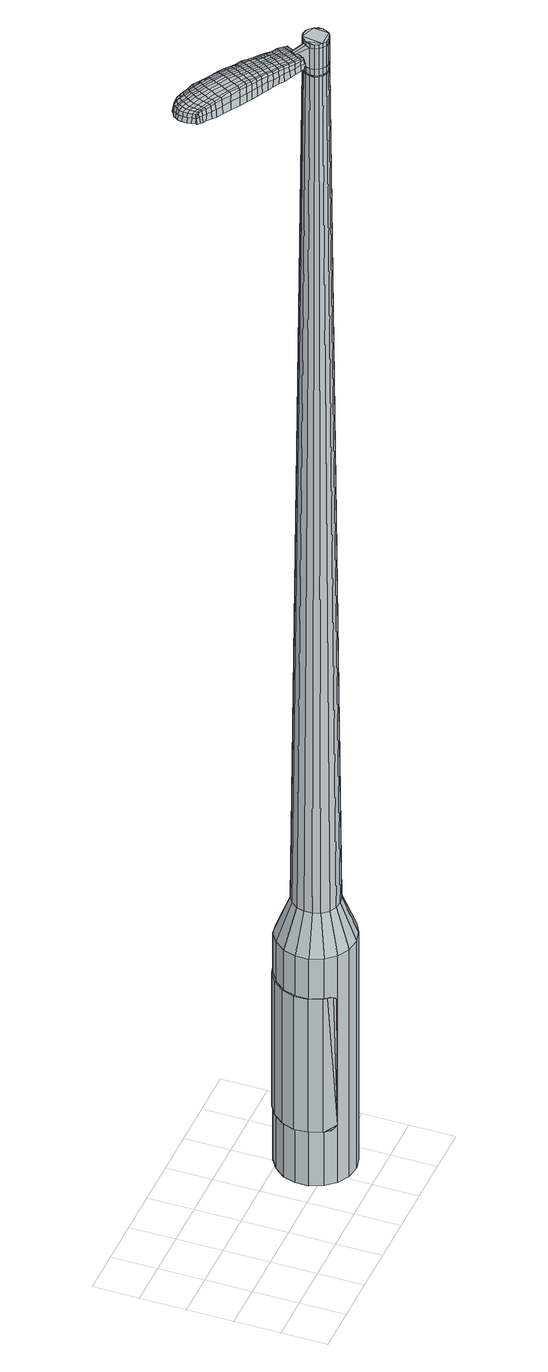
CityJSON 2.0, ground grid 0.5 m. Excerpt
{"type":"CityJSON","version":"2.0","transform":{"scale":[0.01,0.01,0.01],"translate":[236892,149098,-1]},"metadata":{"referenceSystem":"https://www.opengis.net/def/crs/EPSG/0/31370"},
"CityObjects":{
"object1":{"type":"GenericCityObject","attributes":{"cluster":242,"mean_distance_to_centroid":0.314,"new_centroid_x":236894.2,"new_centroid_y":149098.67,"mean_distance_to_camera":9,"H1":11.49,"H2":11.81,"Z_final":109.45,"cluster2":-1,"proj_x":236896.4,"proj_y":149094.6,"id_line":38688,"bearing_l":61.56,"distance":4.62,"orientation":"left","G_obj":151.56},"geometry":[{"type":"MultiSurface","lod":"2","boundaries":[[[0,1,2,3]],[[1,4,5,2]],[[4,6,7,5]],[[6,8,9,7]],[[8,10,11,9]],[[10,12,13,11]],[[12,14,15,13]],[[14,16,17,15]],[[16,18,19,17]],[[18,20,21,19]],[[20,22,23,21]],[[22,24,25,23]],[[24,26,27,25]],[[26,28,29,27]],[[28,30,31,29]],[[30,32,33,31]],[[32,34,35,33]],[[34,0,3,35]],[[36,37,38,39]],[[38,40,41,42]],[[41,43,42]],[[42,44,45,46]],[[45,47,46]],[[46,48,49,50]],[[49,51,50]],[[42,46,50,38]],[[50,52,39,38]],[[53,36,39]],[[2,5,7,35]],[[7,9,11,15]],[[11,13,15]],[[15,17,19,23]],[[19,21,23]],[[23,25,27,31]],[[27,29,31]],[[15,23,31,7]],[[31,33,35,7]],[[3,2,35]],[[1,0,54,55]],[[0,34,56,54]],[[34,32,57,56]],[[32,30,58,57]],[[30,28,59,58]],[[28,26,60,59]],[[26,24,61,60]],[[24,22,62,61]],[[22,20,63,62]],[[20,18,64,63]],[[18,16,65,64]],[[16,14,66,65]],[[14,12,67,66]],[[12,10,68,67]],[[10,8,69,68]],[[8,6,70,69]],[[6,4,71,70]],[[4,1,55,71]],[[55,54,72,73]],[[54,56,74,72]],[[56,57,75,74]],[[57,58,76,75]],[[58,59,77,76]],[[59,60,78,77]],[[60,61,79,78]],[[61,62,80,79]],[[62,63,81,80]],[[63,64,82,81]],[[64,65,83,82]],[[65,66,84,83]],[[66,67,85,84]],[[67,68,86,85]],[[68,69,87,86]],[[69,70,88,87]],[[70,71,89,88]],[[71,55,73,89]],[[90,91,92,73]],[[93,94,91,90]],[[95,96,94,93]],[[97,98,96,95]],[[99,100,98,97]],[[101,102,100,99]],[[79,103,102,101]],[[104,105,103,79]],[[106,107,105,104]],[[82,108,107,106]],[[109,110,108,82]],[[111,112,110,109]],[[85,113,112,111]],[[114,115,113,85]],[[116,117,115,114]],[[118,119,117,116]],[[120,121,119,118]],[[73,92,121,120]],[[122,123,124,125]],[[126,122,125,127]],[[128,126,127,129]],[[130,128,129,131]],[[132,130,131,133]],[[134,132,133,135]],[[136,134,135,137]],[[138,136,137,139]],[[140,138,139,141]],[[142,140,141,143]],[[144,142,143,145]],[[146,144,145,147]],[[148,146,147,149]],[[150,148,149,151]],[[152,150,151,153]],[[154,152,153,155]],[[72,90,73]],[[72,74,93,90]],[[74,75,95,93]],[[75,76,97,95]],[[76,77,99,97]],[[77,78,101,99]],[[78,79,101]],[[80,104,79]],[[80,81,106,104]],[[81,82,106]],[[83,109,82]],[[83,84,111,109]],[[84,85,111]],[[86,114,85]],[[86,87,116,114]],[[87,88,118,116]],[[88,89,120,118]],[[89,73,120]],[[156,92,91]],[[157,121,92]],[[157,158,119,121]],[[158,159,117,119]],[[159,160,115,117]],[[160,113,115]],[[161,112,113]],[[161,162,110,112]],[[162,108,110]],[[163,107,108]],[[163,164,105,107]],[[164,103,105]],[[165,102,103]],[[165,166,100,102]],[[166,167,98,100]],[[167,168,96,98]],[[168,169,94,96]],[[169,156,91,94]],[[39,52,154,170]],[[92,156,171,155]],[[53,39,170,123]],[[156,169,124,171]],[[36,53,123,122]],[[169,168,125,124]],[[37,36,122,126]],[[168,167,127,125]],[[38,37,126,128]],[[167,166,129,127]],[[40,38,128,130]],[[166,165,131,129]],[[41,40,130,132]],[[165,103,133,131]],[[43,41,132,134]],[[103,164,135,133]],[[42,43,134,136]],[[164,163,137,135]],[[44,42,136,138]],[[163,108,139,137]],[[45,44,138,140]],[[108,162,141,139]],[[47,45,140,142]],[[162,161,143,141]],[[46,47,142,144]],[[161,113,145,143]],[[48,46,144,146]],[[113,160,147,145]],[[49,48,146,148]],[[160,159,149,147]],[[51,49,148,150]],[[159,158,151,149]],[[50,51,150,152]],[[158,157,153,151]],[[52,50,152,154]],[[157,92,155,153]],[[154,155,172,173]],[[155,171,174,172]],[[171,124,175,174]],[[124,123,176,175]],[[123,170,177,176]],[[170,154,173,177]],[[178,179,180,181]],[[182,178,181,183]],[[178,182,184,185]],[[179,178,185,186]],[[187,188,189,190]],[[191,187,190,192]],[[187,191,193,194]],[[188,187,194,195]],[[196,197,198,199]],[[200,196,199,201]],[[196,200,202,203]],[[197,196,203,204]],[[205,206,207,208]],[[209,205,208,210]],[[205,209,211,212]],[[206,205,212,213]],[[214,215,216,217]],[[218,214,217,219]],[[214,218,220,221]],[[215,214,221,222]],[[223,224,225,226]],[[227,223,226,228]],[[223,227,229,230]],[[224,223,230,231]],[[232,233,234,235]],[[224,232,235,225]],[[232,224,231,236]],[[233,232,236,237]],[[238,239,240,241]],[[233,238,241,234]],[[238,233,237,242]],[[239,238,242,243]],[[244,182,183,245]],[[239,244,245,240]],[[244,239,243,246]],[[182,244,246,184]],[[247,248,249,250]],[[251,247,250,252]],[[247,251,253,254]],[[248,247,254,255]],[[256,257,258,259]],[[248,256,259,249]],[[256,248,255,260]],[[257,256,260,261]],[[262,263,264,265]],[[257,262,265,258]],[[262,257,261,266]],[[263,262,266,267]],[[268,269,270,271]],[[263,268,271,264]],[[268,263,267,272]],[[269,268,272,273]],[[274,179,186,275]],[[269,274,275,270]],[[274,269,273,276]],[[179,274,276,180]],[[277,278,279,280]],[[281,277,280,282]],[[277,281,283,284]],[[278,277,284,285]],[[286,287,288,289]],[[278,286,289,279]],[[286,278,285,290]],[[287,286,290,291]],[[292,293,294,295]],[[287,292,295,288]],[[292,287,291,296]],[[293,292,296,297]],[[298,191,192,299]],[[293,298,299,294]],[[298,293,297,300]],[[191,298,300,193]],[[301,302,303,304]],[[305,301,304,306]],[[301,305,307,308]],[[302,301,308,309]],[[310,311,312,313]],[[302,310,313,303]],[[310,302,309,314]],[[311,310,314,315]],[[316,317,318,319]],[[311,316,319,312]],[[316,311,315,320]],[[317,316,320,321]],[[322,323,324,325]],[[317,322,325,318]],[[322,317,321,326]],[[323,322,326,327]],[[328,188,195,329]],[[323,328,329,324]],[[328,323,327,330]],[[188,328,330,189]],[[331,217,216,332]],[[333,331,332,334]],[[331,333,335,336]],[[217,331,336,219]],[[337,333,334,338]],[[339,337,338,340]],[[337,339,341,342]],[[333,337,342,335]],[[343,339,340,344]],[[345,343,344,346]],[[343,345,347,348]],[[339,343,348,341]],[[349,345,346,350]],[[351,349,350,352]],[[349,351,353,354]],[[345,349,354,347]],[[355,351,352,356]],[[206,355,356,207]],[[355,206,213,357]],[[351,355,357,353]],[[358,359,204,203]],[[360,358,203,202]],[[358,360,361,362]],[[359,358,362,363]],[[364,365,363,362]],[[366,364,362,361]],[[364,366,367,368]],[[365,364,368,369]],[[370,371,369,368]],[[372,370,368,367]],[[370,372,373,374]],[[371,370,374,375]],[[376,377,375,374]],[[378,376,374,373]],[[376,378,211,209]],[[377,376,209,210]],[[379,380,381,382]],[[281,379,382,283]],[[379,281,282,383]],[[380,379,383,384]],[[385,200,201,386]],[[380,385,386,381]],[[385,380,384,387]],[[200,385,387,202]],[[388,389,390,391]],[[227,388,391,229]],[[388,227,228,392]],[[389,388,392,393]],[[394,395,396,397]],[[389,394,397,390]],[[394,389,393,398]],[[395,394,398,399]],[[400,197,204,401]],[[395,400,401,396]],[[400,395,399,402]],[[197,400,402,198]],[[403,404,405,406]],[[185,403,406,186]],[[403,185,184,407]],[[404,403,407,408]],[[409,410,411,412]],[[404,409,412,405]],[[409,404,408,413]],[[410,409,413,414]],[[415,208,207,416]],[[410,415,416,411]],[[415,410,414,417]],[[208,415,417,210]],[[418,419,420,421]],[[190,418,421,192]],[[418,190,189,422]],[[419,418,422,423]],[[424,212,211,425]],[[419,424,425,420]],[[424,419,423,426]],[[212,424,426,213]],[[427,428,429,430]],[[305,427,430,307]],[[427,305,306,431]],[[428,427,431,432]],[[433,218,219,434]],[[428,433,434,429]],[[433,428,432,435]],[[218,433,435,220]],[[436,437,438,439]],[[251,436,439,253]],[[436,251,252,440]],[[437,436,440,441]],[[442,443,444,445]],[[437,442,445,438]],[[442,437,441,446]],[[443,442,446,447]],[[448,215,222,449]],[[443,448,449,444]],[[448,443,447,450]],[[215,448,450,216]],[[451,452,441,440]],[[250,451,440,252]],[[451,250,249,453]],[[452,451,453,454]],[[455,456,447,446]],[[452,455,446,441]],[[455,452,454,457]],[[456,455,457,458]],[[459,332,216,450]],[[456,459,450,447]],[[459,456,458,460]],[[332,459,460,334]],[[461,462,463,464]],[[308,461,464,309]],[[461,308,307,430]],[[462,461,430,429]],[[465,336,335,466]],[[462,465,466,463]],[[465,462,429,434]],[[336,465,434,219]],[[467,468,454,453]],[[259,467,453,249]],[[467,259,258,469]],[[468,467,469,470]],[[471,472,458,457]],[[468,471,457,454]],[[471,468,470,473]],[[472,471,473,474]],[[475,338,334,460]],[[472,475,460,458]],[[475,472,474,476]],[[338,475,476,340]],[[477,478,479,480]],[[314,477,480,315]],[[477,314,309,464]],[[478,477,464,463]],[[481,342,341,482]],[[478,481,482,479]],[[481,478,463,466]],[[342,481,466,335]],[[483,484,470,469]],[[265,483,469,258]],[[483,265,264,485]],[[484,483,485,486]],[[487,488,474,473]],[[484,487,473,470]],[[487,484,486,489]],[[488,487,489,490]],[[491,344,340,476]],[[488,491,476,474]],[[491,488,490,492]],[[344,491,492,346]],[[493,494,495,496]],[[320,493,496,321]],[[493,320,315,480]],[[494,493,480,479]],[[497,348,347,498]],[[494,497,498,495]],[[497,494,479,482]],[[348,497,482,341]],[[499,500,486,485]],[[271,499,485,264]],[[499,271,270,501]],[[500,499,501,502]],[[503,504,490,489]],[[500,503,489,486]],[[503,500,502,505]],[[504,503,505,506]],[[507,350,346,492]],[[504,507,492,490]],[[507,504,506,508]],[[350,507,508,352]],[[509,510,511,512]],[[326,509,512,327]],[[509,326,321,496]],[[510,509,496,495]],[[513,354,353,514]],[[510,513,514,511]],[[513,510,495,498]],[[354,513,498,347]],[[515,516,502,501]],[[275,515,501,270]],[[515,275,186,406]],[[516,515,406,405]],[[517,518,506,505]],[[516,517,505,502]],[[517,516,405,412]],[[518,517,412,411]],[[519,356,352,508]],[[518,519,508,506]],[[519,518,411,416]],[[356,519,416,207]],[[520,521,423,422]],[[330,520,422,189]],[[520,330,327,512]],[[521,520,512,511]],[[522,357,213,426]],[[521,522,426,423]],[[522,521,511,514]],[[357,522,514,353]],[[523,524,384,383]],[[280,523,383,282]],[[523,280,279,525]],[[524,523,525,526]],[[527,360,202,387]],[[524,527,387,384]],[[527,524,526,528]],[[360,527,528,361]],[[529,530,531,532]],[[230,529,532,231]],[[529,230,229,391]],[[530,529,391,390]],[[533,534,535,536]],[[530,533,536,531]],[[533,530,390,397]],[[534,533,397,396]],[[537,359,363,538]],[[534,537,538,535]],[[537,534,396,401]],[[359,537,401,204]],[[539,540,526,525]],[[289,539,525,279]],[[539,289,288,541]],[[540,539,541,542]],[[543,366,361,528]],[[540,543,528,526]],[[543,540,542,544]],[[366,543,544,367]],[[545,546,547,548]],[[236,545,548,237]],[[545,236,231,532]],[[546,545,532,531]],[[549,550,551,552]],[[546,549,552,547]],[[549,546,531,536]],[[550,549,536,535]],[[553,365,369,554]],[[550,553,554,551]],[[553,550,535,538]],[[365,553,538,363]],[[555,556,542,541]],[[295,555,541,288]],[[555,295,294,557]],[[556,555,557,558]],[[559,372,367,544]],[[556,559,544,542]],[[559,556,558,560]],[[372,559,560,373]],[[561,562,563,564]],[[242,561,564,243]],[[561,242,237,548]],[[562,561,548,547]],[[565,566,567,568]],[[562,565,568,563]],[[565,562,547,552]],[[566,565,552,551]],[[569,371,375,570]],[[566,569,570,567]],[[569,566,551,554]],[[371,569,554,369]],[[571,572,558,557]],[[299,571,557,294]],[[571,299,192,421]],[[572,571,421,420]],[[573,378,373,560]],[[572,573,560,558]],[[573,572,420,425]],[[378,573,425,211]],[[574,575,408,407]],[[246,574,407,184]],[[574,246,243,564]],[[575,574,564,563]],[[576,577,414,413]],[[575,576,413,408]],[[576,575,563,568]],[[577,576,568,567]],[[578,377,210,417]],[[577,578,417,414]],[[578,577,567,570]],[[377,578,570,375]],[[579,580,581,582]],[[582,581,583,584]],[[585,583,581,586]],[[586,581,580,587]],[[588,589,590,591]],[[591,590,592,593]],[[594,592,590,595]],[[595,590,589,596]],[[597,598,599,600]],[[600,599,601,602]],[[603,601,599,604]],[[604,599,598,605]],[[606,607,608,609]],[[609,608,610,611]],[[612,610,608,613]],[[613,608,607,614]],[[615,616,617,618]],[[618,617,619,620]],[[621,619,617,622]],[[622,617,616,623]],[[624,625,626,627]],[[627,626,628,629]],[[630,628,626,631]],[[631,626,625,632]],[[633,634,635,636]],[[636,635,625,624]],[[632,625,635,637]],[[637,635,634,638]],[[639,640,641,642]],[[642,641,634,633]],[[638,634,641,643]],[[643,641,640,644]],[[584,583,645,646]],[[646,645,640,639]],[[644,640,645,647]],[[647,645,583,585]],[[648,649,650,651]],[[651,650,652,653]],[[654,652,650,655]],[[655,650,649,656]],[[657,658,659,660]],[[660,659,649,648]],[[656,649,659,661]],[[661,659,658,662]],[[663,664,665,666]],[[666,665,658,657]],[[662,658,665,667]],[[667,665,664,668]],[[669,670,671,672]],[[672,671,664,663]],[[668,664,671,673]],[[673,671,670,674]],[[587,580,675,676]],[[676,675,670,669]],[[674,670,675,677]],[[677,675,580,579]],[[678,679,680,681]],[[681,680,682,683]],[[684,682,680,685]],[[685,680,679,686]],[[687,688,689,690]],[[690,689,679,678]],[[686,679,689,691]],[[691,689,688,692]],[[693,694,695,696]],[[696,695,688,687]],[[692,688,695,697]],[[697,695,694,698]],[[593,592,699,700]],[[700,699,694,693]],[[698,694,699,701]],[[701,699,592,594]],[[702,703,704,705]],[[705,704,706,707]],[[708,706,704,709]],[[709,704,703,710]],[[711,712,713,714]],[[714,713,703,702]],[[710,703,713,715]],[[715,713,712,716]],[[717,718,719,720]],[[720,719,712,711]],[[716,712,719,721]],[[721,719,718,722]],[[723,724,725,726]],[[726,725,718,717]],[[722,718,725,727]],[[727,725,724,728]],[[596,589,729,730]],[[730,729,724,723]],[[728,724,729,731]],[[731,729,589,588]],[[615,618,732,733]],[[733,732,734,735]],[[736,734,732,737]],[[737,732,618,620]],[[735,734,738,739]],[[739,738,740,741]],[[742,740,738,743]],[[743,738,734,736]],[[741,740,744,745]],[[745,744,746,747]],[[748,746,744,749]],[[749,744,740,742]],[[747,746,750,751]],[[751,750,752,753]],[[754,752,750,755]],[[755,750,746,748]],[[753,752,756,757]],[[757,756,607,606]],[[614,607,756,758]],[[758,756,752,754]],[[605,759,760,604]],[[604,760,761,603]],[[762,761,760,763]],[[763,760,759,764]],[[764,765,766,763]],[[763,766,767,762]],[[768,767,766,769]],[[769,766,765,770]],[[770,771,772,769]],[[769,772,773,768]],[[774,773,772,775]],[[775,772,771,776]],[[776,777,778,775]],[[775,778,779,774]],[[612,779,778,610]],[[610,778,777,611]],[[780,781,782,783]],[[783,782,682,684]],[[683,682,782,784]],[[784,782,781,785]],[[602,601,786,787]],[[787,786,781,780]],[[785,781,786,788]],[[788,786,601,603]],[[789,790,791,792]],[[792,791,628,630]],[[629,628,791,793]],[[793,791,790,794]],[[795,796,797,798]],[[798,797,790,789]],[[794,790,797,799]],[[799,797,796,800]],[[605,598,801,802]],[[802,801,796,795]],[[800,796,801,803]],[[803,801,598,597]],[[804,805,806,807]],[[807,806,586,587]],[[585,586,806,808]],[[808,806,805,809]],[[810,811,812,813]],[[813,812,805,804]],[[809,805,812,814]],[[814,812,811,815]],[[606,609,816,817]],[[817,816,811,810]],[[815,811,816,818]],[[818,816,609,611]],[[819,820,821,822]],[[822,821,591,593]],[[588,591,821,823]],[[823,821,820,824]],[[612,613,825,826]],[[826,825,820,819]],[[824,820,825,827]],[[827,825,613,614]],[[828,829,830,831]],[[831,830,706,708]],[[707,706,830,832]],[[832,830,829,833]],[[620,619,834,835]],[[835,834,829,828]],[[833,829,834,836]],[[836,834,619,621]],[[837,838,839,840]],[[840,839,652,654]],[[653,652,839,841]],[[841,839,838,842]],[[843,844,845,846]],[[846,845,838,837]],[[842,838,845,847]],[[847,845,844,848]],[[623,616,849,850]],[[850,849,844,843]],[[848,844,849,851]],[[851,849,616,615]],[[842,852,853,841]],[[841,853,651,653]],[[648,651,853,854]],[[854,853,852,855]],[[848,856,857,847]],[[847,857,852,842]],[[855,852,857,858]],[[858,857,856,859]],[[615,733,860,851]],[[851,860,856,848]],[[859,856,860,861]],[[861,860,733,735]],[[862,863,864,865]],[[865,864,709,710]],[[708,709,864,831]],[[831,864,863,828]],[[736,737,866,867]],[[867,866,863,862]],[[828,863,866,835]],[[835,866,737,620]],[[855,868,869,854]],[[854,869,660,648]],[[657,660,869,870]],[[870,869,868,871]],[[859,872,873,858]],[[858,873,868,855]],[[871,868,873,874]],[[874,873,872,875]],[[735,739,876,861]],[[861,876,872,859]],[[875,872,876,877]],[[877,876,739,741]],[[878,879,880,881]],[[881,880,715,716]],[[710,715,880,865]],[[865,880,879,862]],[[742,743,882,883]],[[883,882,879,878]],[[862,879,882,867]],[[867,882,743,736]],[[871,884,885,870]],[[870,885,666,657]],[[663,666,885,886]],[[886,885,884,887]],[[875,888,889,874]],[[874,889,884,871]],[[887,884,889,890]],[[890,889,888,891]],[[741,745,892,877]],[[877,892,888,875]],[[891,888,892,893]],[[893,892,745,747]],[[894,895,896,897]],[[897,896,721,722]],[[716,721,896,881]],[[881,896,895,878]],[[748,749,898,899]],[[899,898,895,894]],[[878,895,898,883]],[[883,898,749,742]],[[887,900,901,886]],[[886,901,672,663]],[[669,672,901,902]],[[902,901,900,903]],[[891,904,905,890]],[[890,905,900,887]],[[903,900,905,906]],[[906,905,904,907]],[[747,751,908,893]],[[893,908,904,891]],[[907,904,908,909]],[[909,908,751,753]],[[910,911,912,913]],[[913,912,727,728]],[[722,727,912,897]],[[897,912,911,894]],[[754,755,914,915]],[[915,914,911,910]],[[894,911,914,899]],[[899,914,755,748]],[[903,916,917,902]],[[902,917,676,669]],[[587,676,917,807]],[[807,917,916,804]],[[907,918,919,906]],[[906,919,916,903]],[[804,916,919,813]],[[813,919,918,810]],[[753,757,920,909]],[[909,920,918,907]],[[810,918,920,817]],[[817,920,757,606]],[[824,921,922,823]],[[823,922,731,588]],[[728,731,922,913]],[[913,922,921,910]],[[614,758,923,827]],[[827,923,921,824]],[[910,921,923,915]],[[915,923,758,754]],[[785,924,925,784]],[[784,925,681,683]],[[678,681,925,926]],[[926,925,924,927]],[[603,761,928,788]],[[788,928,924,785]],[[927,924,928,929]],[[929,928,761,762]],[[930,931,932,933]],[[933,932,631,632]],[[630,631,932,792]],[[792,932,931,789]],[[934,935,936,937]],[[937,936,931,930]],[[789,931,936,798]],[[798,936,935,795]],[[764,759,938,939]],[[939,938,935,934]],[[795,935,938,802]],[[802,938,759,605]],[[927,940,941,926]],[[926,941,690,678]],[[687,690,941,942]],[[942,941,940,943]],[[762,767,944,929]],[[929,944,940,927]],[[943,940,944,945]],[[945,944,767,768]],[[946,947,948,949]],[[949,948,637,638]],[[632,637,948,933]],[[933,948,947,930]],[[950,951,952,953]],[[953,952,947,946]],[[930,947,952,937]],[[937,952,951,934]],[[770,765,954,955]],[[955,954,951,950]],[[934,951,954,939]],[[939,954,765,764]],[[943,956,957,942]],[[942,957,696,687]],[[693,696,957,958]],[[958,957,956,959]],[[768,773,960,945]],[[945,960,956,943]],[[959,956,960,961]],[[961,960,773,774]],[[962,963,964,965]],[[965,964,643,644]],[[638,643,964,949]],[[949,964,963,946]],[[966,967,968,969]],[[969,968,963,962]],[[946,963,968,953]],[[953,968,967,950]],[[776,771,970,971]],[[971,970,967,966]],[[950,967,970,955]],[[955,970,771,770]],[[959,972,973,958]],[[958,973,700,693]],[[593,700,973,822]],[[822,973,972,819]],[[774,779,974,961]],[[961,974,972,959]],[[819,972,974,826]],[[826,974,779,612]],[[809,975,976,808]],[[808,976,647,585]],[[644,647,976,965]],[[965,976,975,962]],[[815,977,978,814]],[[814,978,975,809]],[[962,975,978,969]],[[969,978,977,966]],[[611,777,979,818]],[[818,979,977,815]],[[966,977,979,971]],[[971,979,777,776]],[[579,582,181,180]],[[582,584,183,181]],[[594,595,194,193]],[[595,596,195,194]],[[597,600,199,198]],[[600,602,201,199]],[[621,622,221,220]],[[622,623,222,221]],[[624,627,226,225]],[[627,629,228,226]],[[633,636,235,234]],[[636,624,225,235]],[[639,642,241,240]],[[642,633,234,241]],[[584,646,245,183]],[[646,639,240,245]],[[654,655,254,253]],[[655,656,255,254]],[[656,661,260,255]],[[661,662,261,260]],[[662,667,266,261]],[[667,668,267,266]],[[668,673,272,267]],[[673,674,273,272]],[[674,677,276,273]],[[677,579,180,276]],[[684,685,284,283]],[[685,686,285,284]],[[686,691,290,285]],[[691,692,291,290]],[[692,697,296,291]],[[697,698,297,296]],[[698,701,300,297]],[[701,594,193,300]],[[702,705,304,303]],[[705,707,306,304]],[[711,714,313,312]],[[714,702,303,313]],[[717,720,319,318]],[[720,711,312,319]],[[723,726,325,324]],[[726,717,318,325]],[[596,730,329,195]],[[730,723,324,329]],[[780,783,382,381]],[[783,684,283,382]],[[602,787,386,201]],[[787,780,381,386]],[[629,793,392,228]],[[793,794,393,392]],[[794,799,398,393]],[[799,800,399,398]],[[800,803,402,399]],[[803,597,198,402]],[[707,832,431,306]],[[832,833,432,431]],[[833,836,435,432]],[[836,621,220,435]],[[837,840,439,438]],[[840,654,253,439]],[[843,846,445,444]],[[846,837,438,445]],[[623,850,449,222]],[[850,843,444,449]],[[980,981,982,983]],[[984,985,983,982]],[[986,987,988,989]],[[990,991,992,993]],[[981,994,995,982]],[[996,984,982,995]],[[997,986,989,998]],[[999,1000,991,990]],[[994,1001,1002,995]],[[1002,1003,996,995]],[[1004,997,998,1005]],[[1006,1000,999,1007]],[[1001,1008,1009,1002]],[[1009,1010,1003,1002]],[[1011,1004,1005,1012]],[[1013,1006,1007,1014]],[[1015,1016,1017,1018]],[[1019,1020,1016,1015]],[[1019,1021,1022,1020]],[[1021,1023,1024,1022]],[[1025,1026,1027,1028]],[[1029,1030,1026,1025]],[[1031,1032,1030,1029]],[[1033,1034,1032,1031]],[[1028,1017,1016,1025]],[[1025,1016,1020,1029]],[[1020,1022,1031,1029]],[[1022,1024,1033,1031]],[[989,988,985,984]],[[998,989,984,996]],[[1003,1005,998,996]],[[1010,1012,1005,1003]],[[990,993,987,986]],[[999,990,986,997]],[[1007,999,997,1004]],[[1014,1007,1004,1011]],[[991,1015,1018,992]],[[1000,1019,1015,991]],[[1021,1019,1000,1006]],[[1023,1021,1006,1013]],[[1035,1036,1037,1038]],[[1037,1039,1040,1041]],[[1037,1041,1042,1043]],[[1037,1043,1038]],[[1044,1035,1038,1045]],[[1046,1045,1038,1047]],[[1048,1047,1038]],[[1049,1037,1036,1050]],[[1051,1049,1050,1052]],[[1053,1051,1052,1054]],[[1055,1053,1054,1056]],[[1057,1055,1056,1058]],[[1058,1059,1060,1061]],[[1058,1061,1062,1063]],[[1058,1063,1064,1065]],[[1064,1066,1067,1068]],[[1064,1068,1069,1070]],[[1064,1070,1065]],[[1058,1065,1057]],[[1071,1072,1036,1035]],[[1073,1074,1039,1037]],[[1075,1076,1048,1038]],[[1072,1077,1050,1036]],[[1078,1073,1037,1049]],[[1077,1079,1052,1050]],[[1080,1078,1049,1051]],[[1079,1081,1054,1052]],[[1082,1080,1051,1053]],[[1081,1083,1056,1054]],[[1084,1082,1053,1055]],[[1083,1085,1058,1056]],[[1086,1084,1055,1057]],[[1085,1087,1059,1058]],[[1088,1089,1066,1064]],[[1090,1086,1057,1065]],[[1060,1059,1087,1091]],[[1061,1060,1091,1092]],[[1062,1061,1092,1093]],[[1063,1062,1093,1094]],[[1064,1063,1094,1088]],[[1095,1071,1035,1044]],[[1096,1095,1044,1045]],[[1097,1096,1045,1046]],[[1098,1097,1046,1047]],[[1076,1098,1047,1048]],[[1040,1039,1074,1099]],[[1067,1066,1089,1100]],[[1041,1040,1099,1101]],[[1042,1041,1101,1102]],[[1043,1042,1102,1103]],[[1038,1043,1103,1075]],[[1068,1067,1100,1104]],[[1069,1068,1104,1105]],[[1070,1069,1105,1106]],[[1065,1070,1106,1090]]]}]}
},
"vertices":[
[180,86,384],[190,98,384],[190,98,96],[180,86,96],[202,106,384],[202,106,96],[216,108,384],[216,108,96],[231,106,384],[231,106,96],[244,99,384],[244,99,96],[254,88,384],[254,88,96],[259,75,384],[259,75,96],[259,60,384],[259,60,96],[255,46,384],[255,46,96],[246,34,384],[246,34,96],[233,27,384],[233,27,96],[219,24,384],[219,24,96],[204,26,384],[204,26,96],[191,33,384],[191,33,96],[182,44,384],[182,44,96],[176,58,384],[176,58,96],[176,72,384],[176,72,96],[204,63,1524],[206,59,1524],[209,56,1524],[206,73,1524],[213,53,1524],[218,53,1524],[227,56,1524],[223,54,1524],[229,60,1524],[231,64,1524],[229,73,1524],[231,69,1524],[226,77,1524],[222,79,1524],[213,79,1524],[217,80,1524],[209,76,1524],[204,68,1524],[195,78,429],[201,85,429],[193,70,429],[193,61,429],[196,53,429],[202,46,429],[210,42,429],[218,41,429],[227,43,429],[234,47,429],[240,54,429],[243,62,429],[242,71,429],[239,79,429],[233,86,429],[226,90,429],[217,91,429],[208,90,429],[206,73,1483],[209,76,1483],[204,68,1483],[204,63,1483],[206,59,1483],[209,56,1483],[213,53,1483],[218,53,1483],[223,54,1483],[227,56,1483],[229,60,1483],[231,64,1483],[231,69,1483],[229,73,1483],[226,77,1483],[222,79,1483],[217,80,1483],[213,79,1483],[206,72,1483],[206,72,1485],[209,76,1485],[205,68,1483],[205,68,1485],[205,64,1483],[205,64,1485],[207,59,1483],[207,59,1485],[210,56,1483],[210,56,1485],[214,54,1483],[214,54,1485],[218,53,1485],[222,54,1483],[222,54,1485],[226,57,1483],[226,57,1485],[229,60,1485],[230,64,1483],[230,64,1485],[230,69,1483],[230,69,1485],[229,73,1485],[226,76,1483],[226,76,1485],[222,78,1483],[222,78,1485],[217,79,1483],[217,79,1485],[213,78,1483],[213,78,1485],[204,63,1519],[204,68,1519],[204,68,1493],[204,63,1493],[206,59,1519],[206,59,1493],[209,56,1519],[209,56,1493],[213,53,1519],[213,53,1493],[218,53,1519],[218,53,1493],[223,54,1519],[223,54,1493],[227,56,1519],[227,56,1493],[229,60,1519],[229,60,1493],[231,64,1519],[231,64,1493],[231,69,1519],[231,69,1493],[229,73,1519],[229,73,1493],[226,77,1519],[226,77,1493],[222,79,1519],[222,79,1493],[217,80,1519],[217,80,1493],[213,79,1519],[213,79,1493],[209,76,1519],[209,76,1493],[206,73,1485],[213,79,1485],[217,80,1485],[222,79,1485],[226,77,1485],[231,69,1485],[231,64,1485],[227,56,1485],[223,54,1485],[213,53,1485],[209,56,1485],[206,59,1485],[204,63,1485],[204,68,1485],[206,73,1519],[206,73,1493],[191,84,1513],[191,84,1518],[189,81,1513],[188,79,1513],[188,79,1518],[189,81,1518],[134,134,1519],[140,130,1518],[139,132,1509],[133,136,1510],[126,138,1519],[126,140,1510],[126,136,1526],[134,132,1525],[140,128,1525],[115,100,1519],[121,97,1518],[123,98,1525],[117,101,1525],[107,104,1519],[109,105,1526],[105,103,1510],[113,99,1510],[119,96,1509],[59,151,1519],[61,154,1519],[60,154,1513],[58,151,1513],[58,146,1519],[57,147,1513],[59,146,1524],[60,150,1524],[62,153,1524],[124,115,1530],[130,112,1529],[132,115,1529],[126,118,1530],[116,120,1531],[118,123,1531],[114,116,1530],[122,112,1530],[129,109,1529],[195,77,1512],[196,79,1512],[195,80,1517],[194,78,1517],[194,74,1512],[193,75,1517],[193,75,1506],[194,77,1506],[196,80,1506],[81,161,1519],[84,160,1519],[84,161,1512],[81,163,1512],[78,162,1518],[78,163,1512],[79,161,1522],[80,160,1523],[84,158,1524],[88,158,1519],[94,156,1519],[93,157,1512],[88,160,1512],[88,157,1524],[93,154,1525],[99,153,1519],[106,149,1519],[105,151,1511],[99,155,1511],[99,152,1526],[106,148,1526],[116,144,1519],[115,146,1510],[116,142,1526],[196,95,1513],[190,99,1513],[190,98,1518],[196,94,1517],[201,92,1512],[200,92,1516],[201,93,1506],[196,96,1507],[190,101,1507],[184,103,1514],[177,107,1515],[177,106,1520],[184,102,1519],[183,105,1507],[177,109,1507],[171,111,1515],[165,115,1516],[165,113,1522],[171,109,1521],[171,113,1508],[164,117,1508],[158,119,1517],[152,123,1517],[152,121,1524],[158,117,1523],[158,121,1508],[152,125,1509],[146,127,1518],[146,125,1524],[145,129,1509],[63,130,1519],[66,128,1519],[67,129,1524],[64,131,1523],[61,132,1518],[62,132,1522],[60,131,1512],[62,129,1512],[64,127,1512],[70,125,1519],[75,122,1519],[76,123,1525],[71,126,1524],[68,125,1512],[73,121,1512],[80,119,1519],[87,115,1519],[88,116,1526],[81,120,1526],[78,118,1511],[85,114,1511],[97,110,1519],[98,110,1526],[95,109,1510],[182,69,1513],[175,72,1513],[174,71,1507],[180,68,1507],[187,66,1512],[186,66,1506],[187,68,1516],[183,69,1517],[176,72,1518],[168,75,1514],[161,78,1515],[160,77,1507],[167,74,1507],[169,76,1519],[163,79,1520],[155,81,1515],[148,84,1516],[146,84,1508],[153,81,1508],[156,82,1521],[149,85,1522],[141,88,1517],[134,91,1517],[133,90,1509],[139,87,1508],[143,88,1523],[136,92,1524],[128,94,1518],[126,93,1509],[129,95,1524],[189,80,1519],[191,83,1519],[183,84,1520],[184,86,1520],[181,81,1520],[188,78,1519],[176,87,1522],[177,90,1522],[170,91,1523],[171,93,1523],[168,88,1523],[175,85,1521],[163,94,1524],[164,97,1524],[157,98,1525],[158,100,1525],[155,95,1525],[162,92,1524],[150,101,1526],[151,104,1526],[143,105,1527],[145,108,1527],[142,102,1527],[148,98,1526],[137,108,1528],[138,111,1528],[135,105,1528],[63,148,1527],[65,152,1527],[62,144,1526],[66,142,1527],[67,146,1528],[69,149,1528],[72,143,1529],[74,146,1529],[71,139,1528],[77,136,1530],[79,140,1530],[81,143,1530],[85,136,1531],[87,139,1531],[84,132,1530],[92,128,1531],[93,132,1531],[95,135,1531],[105,126,1531],[106,129,1531],[103,122,1531],[60,133,1518],[59,136,1519],[58,136,1513],[59,133,1513],[61,133,1523],[60,136,1523],[58,141,1519],[57,141,1513],[59,141,1524],[76,162,1518],[73,161,1518],[74,160,1523],[77,160,1523],[76,163,1513],[73,162,1513],[70,160,1519],[66,159,1519],[67,158,1524],[71,159,1523],[69,161,1513],[66,159,1513],[63,157,1519],[64,156,1524],[62,157,1513],[133,131,1528],[132,129,1528],[138,125,1528],[139,127,1527],[126,135,1528],[124,133,1529],[131,127,1529],[129,124,1530],[135,120,1529],[137,123,1528],[123,131,1529],[121,128,1530],[127,121,1530],[134,117,1529],[119,126,1531],[118,102,1528],[119,104,1529],[111,108,1529],[110,106,1528],[124,99,1527],[125,101,1528],[120,108,1529],[112,112,1530],[127,105,1528],[189,67,1512],[190,68,1512],[189,69,1517],[188,68,1517],[188,66,1506],[189,68,1506],[192,71,1512],[191,72,1517],[191,71,1506],[202,90,1512],[201,88,1512],[201,90,1506],[202,91,1506],[201,90,1517],[200,89,1517],[200,86,1512],[199,84,1512],[198,85,1506],[200,87,1506],[199,87,1517],[198,84,1517],[198,82,1512],[197,82,1506],[196,82,1517],[196,93,1519],[195,91,1519],[190,97,1520],[189,95,1520],[194,89,1519],[193,87,1519],[188,93,1520],[186,91,1520],[192,85,1519],[185,88,1520],[184,70,1519],[185,72,1519],[178,75,1520],[177,73,1520],[186,75,1519],[180,78,1520],[183,100,1521],[182,99,1521],[177,104,1522],[176,103,1522],[181,97,1521],[180,94,1521],[175,101,1522],[174,98,1523],[179,92,1522],[172,96,1523],[170,77,1521],[171,78,1521],[165,82,1522],[164,80,1522],[173,81,1521],[166,85,1522],[171,108,1523],[170,106,1523],[164,112,1524],[163,110,1524],[168,104,1523],[167,102,1524],[162,108,1525],[161,106,1525],[166,99,1524],[159,103,1525],[157,83,1523],[158,85,1523],[151,88,1524],[150,86,1524],[160,88,1524],[153,92,1525],[158,116,1525],[157,114,1525],[152,120,1526],[151,118,1526],[156,112,1526],[154,109,1526],[149,116,1527],[148,113,1527],[153,107,1526],[146,110,1527],[144,90,1525],[145,92,1525],[138,95,1526],[137,93,1526],[146,95,1526],[140,98,1527],[145,123,1527],[144,122,1527],[143,119,1527],[142,117,1528],[140,114,1528],[130,96,1527],[131,98,1527],[133,101,1528],[63,132,1525],[63,135,1525],[66,130,1526],[66,133,1526],[62,140,1526],[65,137,1527],[79,159,1525],[76,159,1525],[80,157,1526],[82,158,1525],[73,158,1525],[70,157,1526],[74,155,1527],[77,156,1526],[67,154,1526],[71,152,1527],[71,128,1526],[70,130,1527],[76,124,1527],[76,127,1528],[70,134,1528],[76,131,1529],[87,156,1526],[85,155,1527],[90,152,1528],[92,153,1527],[82,154,1527],[79,152,1528],[85,149,1529],[88,151,1528],[77,149,1528],[83,146,1530],[81,121,1528],[82,124,1529],[89,117,1528],[89,120,1529],[82,128,1529],[90,124,1530],[98,151,1528],[96,149,1528],[103,145,1529],[105,147,1528],[94,148,1529],[91,145,1530],[99,141,1530],[101,143,1530],[89,142,1530],[97,138,1531],[99,112,1529],[100,114,1529],[101,118,1530],[115,141,1528],[114,140,1529],[112,137,1530],[110,135,1530],[108,132,1531],[138,131,1509],[139,129,1518],[132,132,1518],[132,134,1509],[125,137,1519],[125,139,1510],[125,135,1525],[133,130,1525],[139,127,1525],[124,100,1525],[122,99,1518],[116,102,1518],[117,103,1525],[108,106,1519],[110,107,1525],[106,105,1510],[114,101,1509],[120,98,1509],[62,153,1513],[62,152,1519],[61,150,1519],[60,150,1513],[60,146,1519],[59,146,1513],[61,146,1524],[62,149,1524],[64,152,1524],[132,115,1528],[130,112,1528],[124,116,1529],[125,118,1529],[116,120,1529],[117,123,1529],[114,117,1529],[122,112,1529],[128,109,1528],[194,81,1516],[194,80,1512],[193,78,1512],[192,79,1516],[192,76,1512],[191,76,1516],[191,76,1506],[192,78,1506],[194,81,1506],[83,160,1512],[83,158,1519],[80,159,1518],[80,161,1512],[78,160,1518],[78,161,1512],[78,159,1522],[80,158,1523],[83,157,1523],[92,156,1512],[93,154,1519],[88,156,1519],[87,158,1512],[87,155,1524],[93,152,1525],[105,150,1511],[105,148,1519],[98,151,1519],[98,153,1511],[98,150,1525],[105,146,1526],[115,142,1519],[114,144,1510],[115,141,1526],[189,96,1518],[189,97,1513],[195,94,1513],[195,92,1517],[199,91,1512],[198,90,1515],[199,92,1506],[195,95,1506],[189,99,1507],[176,104,1520],[176,105,1514],[182,101,1514],[182,100,1519],[182,103,1507],[176,107,1507],[163,112,1522],[163,113,1516],[170,109,1515],[170,108,1521],[169,111,1508],[163,115,1508],[151,119,1523],[151,121,1517],[157,117,1516],[157,116,1522],[157,119,1508],[151,123,1508],[145,125,1517],[145,123,1524],[144,127,1509],[68,130,1523],[67,130,1519],[64,131,1518],[65,132,1523],[63,133,1518],[64,133,1522],[62,132,1512],[63,131,1512],[65,129,1512],[77,125,1525],[76,124,1519],[71,127,1519],[72,128,1524],[69,126,1512],[74,123,1512],[89,118,1526],[88,117,1519],[81,121,1519],[82,121,1525],[79,120,1511],[86,116,1511],[98,111,1519],[99,112,1526],[96,111,1510],[174,73,1507],[176,74,1513],[182,70,1513],[181,70,1506],[187,68,1512],[186,68,1506],[187,69,1515],[183,71,1517],[177,74,1518],[161,79,1507],[162,80,1514],[169,77,1514],[167,76,1507],[170,77,1519],[163,81,1520],[147,86,1508],[149,86,1516],[155,83,1515],[154,82,1508],[157,84,1521],[150,87,1522],[133,92,1508],[135,93,1517],[142,89,1516],[140,89,1508],[143,90,1522],[137,93,1523],[129,96,1517],[127,95,1509],[130,97,1524],[188,81,1518],[190,83,1518],[182,84,1519],[183,86,1519],[181,82,1519],[187,78,1518],[176,88,1520],[177,90,1520],[169,91,1521],[170,94,1521],[168,89,1521],[174,85,1520],[163,95,1523],[164,97,1523],[156,98,1524],[157,101,1524],[155,95,1524],[161,92,1523],[150,102,1525],[151,104,1525],[143,105,1526],[144,108,1526],[141,102,1526],[148,99,1525],[137,109,1527],[138,111,1527],[135,106,1527],[66,151,1526],[64,148,1526],[63,144,1525],[67,142,1526],[68,146,1526],[69,149,1526],[75,146,1528],[73,143,1528],[72,139,1527],[78,136,1528],[79,139,1529],[81,143,1529],[87,139,1530],[86,136,1530],[84,133,1529],[92,128,1530],[93,132,1530],[95,135,1530],[106,129,1530],[105,126,1530],[103,123,1530],[60,136,1513],[61,137,1518],[62,134,1518],[61,134,1512],[63,134,1523],[62,137,1523],[60,141,1519],[59,141,1513],[62,141,1523],[75,158,1523],[74,159,1518],[76,160,1518],[77,158,1523],[76,161,1512],[74,161,1512],[69,156,1523],[67,157,1519],[71,158,1519],[72,157,1523],[70,159,1513],[67,158,1513],[65,155,1519],[66,154,1524],[64,156,1513],[138,125,1527],[132,129,1527],[132,130,1527],[138,126,1526],[125,134,1527],[124,133,1528],[135,120,1528],[128,124,1528],[130,126,1528],[136,123,1527],[122,131,1528],[121,128,1529],[127,121,1529],[133,118,1528],[119,125,1529],[111,109,1528],[119,105,1527],[118,104,1527],[110,108,1527],[124,100,1526],[125,102,1527],[120,109,1528],[112,113,1528],[127,105,1527],[188,70,1516],[188,69,1512],[188,68,1512],[187,69,1516],[187,68,1506],[187,69,1506],[190,72,1512],[189,73,1516],[189,72,1506],[199,91,1506],[199,90,1512],[200,90,1512],[200,91,1506],[199,90,1516],[198,89,1516],[196,86,1506],[197,85,1512],[198,88,1512],[198,88,1506],[197,88,1516],[196,85,1516],[196,83,1512],[195,83,1506],[195,83,1516],[194,92,1518],[195,92,1518],[189,96,1519],[188,95,1519],[192,87,1518],[193,90,1518],[187,93,1519],[186,91,1519],[191,85,1518],[185,89,1519],[178,76,1519],[184,72,1518],[183,71,1518],[177,75,1519],[185,75,1518],[179,78,1519],[182,99,1520],[182,100,1520],[176,103,1521],[175,103,1521],[179,95,1520],[181,97,1520],[174,101,1521],[173,98,1521],[178,92,1520],[172,96,1521],[164,82,1521],[171,79,1520],[170,78,1520],[164,81,1521],[172,82,1520],[166,85,1521],[169,106,1522],[170,107,1522],[163,111,1523],[163,110,1523],[167,102,1522],[168,104,1522],[161,108,1523],[160,106,1524],[165,100,1523],[159,103,1524],[151,89,1523],[158,86,1522],[157,84,1522],[150,88,1523],[159,89,1522],[153,92,1523],[156,114,1524],[157,115,1524],[151,119,1525],[150,118,1525],[154,109,1525],[155,112,1524],[149,115,1525],[147,113,1526],[152,107,1525],[146,110,1526],[138,95,1525],[144,92,1524],[144,91,1524],[137,94,1525],[146,95,1524],[140,99,1525],[144,121,1526],[144,122,1526],[141,117,1527],[142,119,1526],[139,114,1527],[131,99,1526],[131,97,1526],[133,102,1526],[64,136,1524],[65,133,1524],[68,131,1525],[67,133,1525],[63,140,1525],[66,138,1525],[80,156,1525],[77,157,1524],[79,158,1524],[82,156,1525],[74,154,1526],[71,155,1525],[74,157,1524],[77,155,1525],[68,153,1525],[71,152,1526],[71,131,1526],[72,129,1526],[77,125,1526],[77,127,1527],[71,135,1526],[77,131,1527],[90,151,1527],[85,154,1526],[87,154,1526],[92,152,1526],[85,148,1528],[79,151,1527],[82,153,1526],[88,150,1527],[77,149,1527],[83,145,1528],[82,124,1527],[82,122,1527],[89,118,1527],[89,120,1528],[83,128,1528],[91,124,1529],[103,145,1528],[96,148,1527],[97,149,1527],[104,145,1527],[99,140,1529],[91,145,1529],[94,147,1528],[101,143,1528],[89,142,1529],[97,138,1530],[100,115,1528],[100,113,1528],[101,118,1529],[114,139,1528],[115,140,1528],[110,134,1529],[112,137,1529],[108,132,1530],[200,92,1508],[196,86,1508],[168,102,1509],[172,109,1509],[150,113,1510],[154,121,1510],[115,133,1512],[120,141,1512],[135,132,1511],[131,124,1511],[99,141,1513],[87,147,1514],[91,155,1514],[104,149,1513],[193,80,1508],[164,95,1509],[145,106,1510],[111,124,1512],[127,116,1511],[95,133,1513],[83,139,1514],[190,74,1508],[161,88,1509],[141,98,1510],[106,116,1512],[122,108,1511],[79,132,1514],[90,125,1513],[187,68,1508],[157,81,1509],[137,90,1510],[102,108,1512],[118,99,1511],[75,124,1514],[86,117,1513],[75,153,1514],[70,154,1514],[74,161,1514],[79,161,1514],[71,146,1514],[67,148,1514],[67,138,1514],[64,142,1514],[63,131,1514],[60,136,1514],[65,154,1515],[61,153,1515],[61,154,1515],[67,158,1515],[63,150,1515],[60,152,1515],[61,147,1515],[60,151,1515],[59,143,1515],[59,150,1515],[183,41,334],[180,44,334],[180,44,165],[189,33,171],[183,41,165],[185,38,165],[187,36,166],[188,35,167],[189,34,169],[185,38,334],[187,36,333],[188,35,332],[189,34,331],[189,33,328],[175,58,165],[175,58,334],[174,73,165],[174,73,334],[179,87,165],[179,87,334],[189,99,165],[189,99,334],[201,107,165],[201,107,334],[205,108,334],[209,109,334],[212,109,333],[214,110,332],[215,110,331],[215,110,328],[205,108,165],[215,110,171],[215,110,169],[214,110,167],[212,109,166],[209,109,165],[185,43,334],[182,46,334],[182,46,165],[185,43,165],[191,35,171],[191,35,328],[177,59,334],[177,59,165],[177,73,334],[177,73,165],[182,86,334],[182,86,165],[190,97,334],[190,97,165],[202,104,334],[202,104,165],[206,105,334],[216,107,328],[216,107,171],[206,105,165],[209,106,334],[212,106,333],[214,107,332],[216,107,331],[187,40,334],[189,38,333],[190,36,332],[191,36,331],[187,40,165],[216,107,169],[189,38,166],[190,36,167],[191,36,169],[214,107,167],[212,106,166],[209,106,165]
]}
